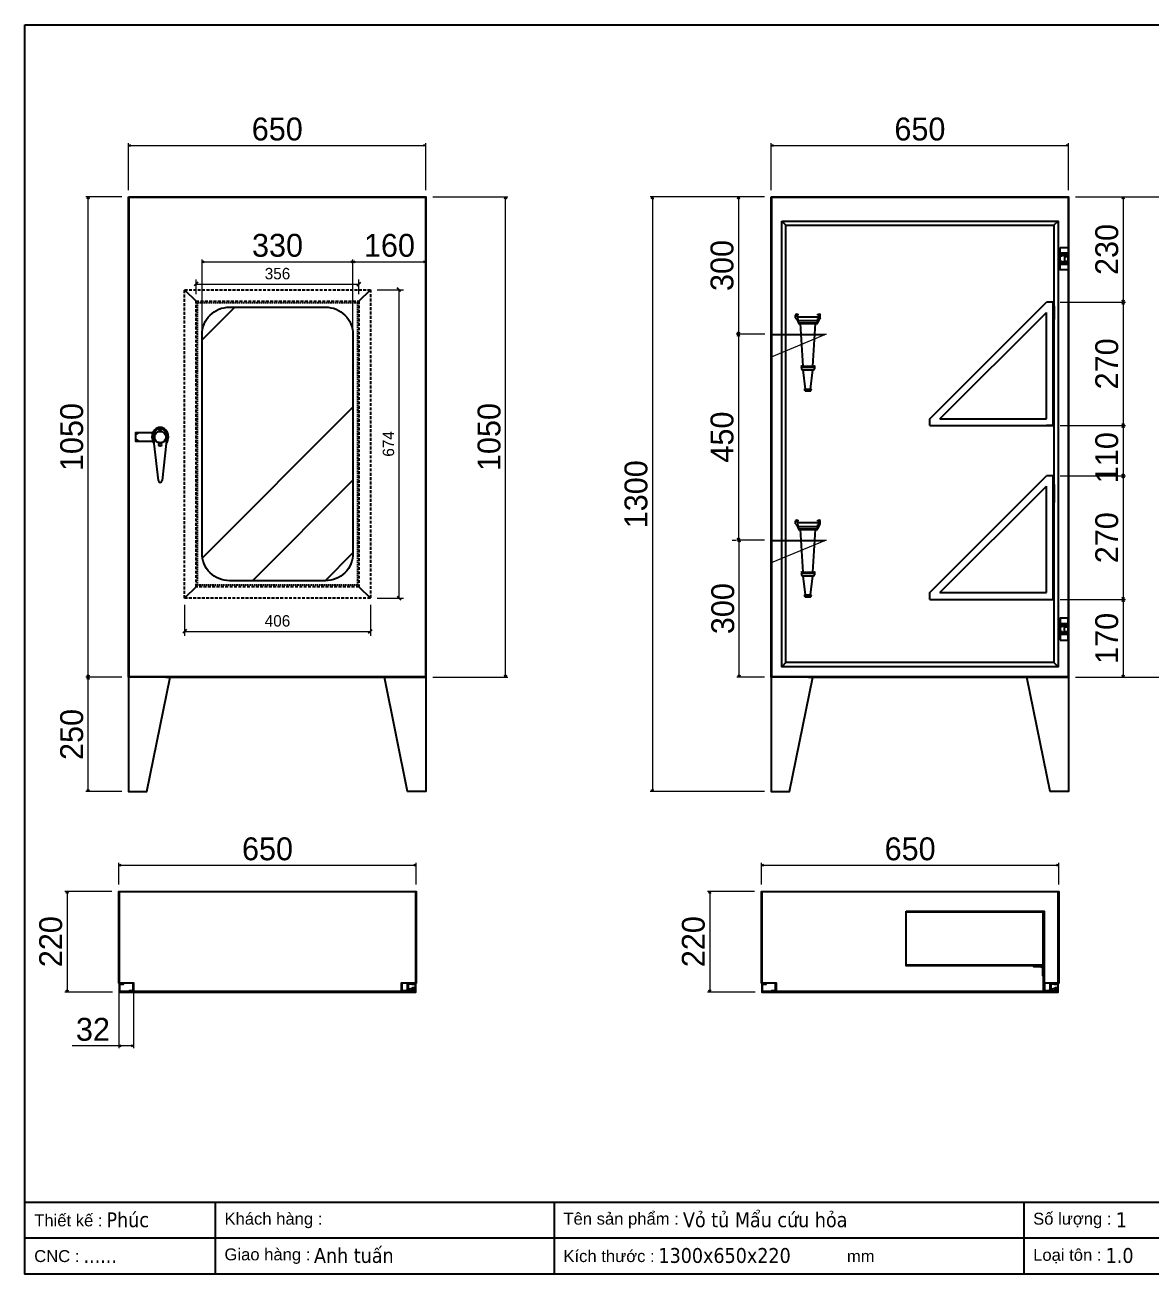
# Model space of a CAD drawing. Header units: millimetres. Extents: x 0 to 3861, y 0 to 2730.
# Drawn here: x 0 to 2460, y 0 to 2730 of the extents above; entities that cross this region are included whole.
import ezdxf
from ezdxf.enums import TextEntityAlignment as Align

# ---------------------------------------------------------------- set-up
doc = ezdxf.new("R2010")
doc.units = ezdxf.units.MM
doc.linetypes.add('HIDDEN', pattern=[9.525, 6.35, -3.175])
doc.linetypes.add('HIDDEN2', pattern=[4.7625, 3.175, -1.5875])
for name, color, linetype in [('BAOCHAY', 1, 'Continuous'), ('DIM', 253, 'Continuous'), ('FIRE PROTECTION', 1, 'Continuous'), ('Ghi chu', 7, 'Continuous')]:
    doc.layers.add(name, color=color, linetype=linetype)
doc.layers.add('bc', color=5, linetype='Continuous', lineweight=30)
doc.layers.add('S-CONCRETE', color=3, linetype='Continuous', lineweight=5)
doc.styles.add('Arial', font='arial.ttf')
doc.styles.add('Tahoma (Input Text)', font='tahoma.ttf')
doc.dimstyles.new('CNC', dxfattribs={"dimtxt": 50, "dimasz": 5, "dimexe": 5, "dimexo": 15, "dimgap": 10, "dimtad": 1, "dimdec": 0, "dimtxsty": 'Standard', "dimblk": 'OPEN30', "dimcen": 10, "dimclrd": 5, "dimclre": 5, "dimclrt": 3, "dimazin": 3, "dimtfac": 1, "dimtdec": 0, "dimtmove": 0, "dimatfit": 3, "dimldrblk": 'ARCHTICK', "dimlwd": 9, "dimlwe": 9})
doc.dimstyles.new('Dim-25', dxfattribs={"dimtxt": 25, "dimasz": 8, "dimexe": 10, "dimexo": 15, "dimgap": 10, "dimtad": 1, "dimdec": 0, "dimtxsty": 'Standard', "dimblk": 'OBLIQUE', "dimcen": 10, "dimclrd": 5, "dimclre": 5, "dimclrt": 3, "dimazin": 3, "dimtfac": 1, "dimtdec": 0, "dimtmove": 0, "dimatfit": 3, "dimldrblk": 'OBLIQUE', "dimlwd": 9, "dimlwe": 9})

# ---------------------------------------------------------------- blocks, each defined once
blk = doc.blocks.new('*D1')
at = {"color": 0, "linetype": 'ByBlock', "lineweight": -2}
for p, q in [((226.6, 2466.8), (231.6, 2468.1)), ((231.6, 2465.5), (226.6, 2466.8)), ((226.6, 2466.8), (231.6, 2466.8)), ((871.6, 2468.1), (876.6, 2466.8)), ((876.6, 2466.8), (871.6, 2465.5)), ((876.6, 2466.8), (871.6, 2466.8))]:
    blk.add_line(p, q, dxfattribs=at)
at = {"layer": 'Defpoints', "color": 0, "transparency": 16777216}
for p in [(876.6, 2466.8), (226.6, 2354.3), (876.6, 2354.3)]:
    blk.add_point(p, dxfattribs=at)
at = {"layer": 'DIM', "color": 5, "lineweight": 9, "transparency": 16777216}
for p, q in [((226.6, 2369.3), (226.6, 2471.8)), ((231.6, 2466.8), (871.6, 2466.8)), ((876.6, 2369.3), (876.6, 2471.8))]:
    blk.add_line(p, q, dxfattribs=at)
at = {"layer": 'DIM', "color": 3, "transparency": 16777216, "insert": (551.6, 2502.3), "char_height": 50, "attachment_point": 5}
blk.add_mtext('650', dxfattribs=at)
blk = doc.blocks.new('_ArchTick')
at = {"color": 0, "const_width": 0.15}
blk.add_lwpolyline([(-0.5, -0.5), (0.5, 0.5)], dxfattribs=at)
blk = doc.blocks.new('_Open30')
at = {"color": 0, "linetype": 'ByBlock', "lineweight": -2}
for p, q in [((-1, 0.27), (0, 0)), ((0, 0), (-1, -0.27)), ((0, 0), (-1, 0))]:
    blk.add_line(p, q, dxfattribs=at)
blk = doc.blocks.new('*D2')
at = {"color": 0, "linetype": 'ByBlock', "lineweight": -2}
for p, q in [((1049.1, 2349.3), (1050.4, 2354.3)), ((1050.4, 2354.3), (1051.8, 2349.3)), ((1050.4, 2354.3), (1050.4, 2349.3)), ((1050.4, 1304.3), (1049.1, 1309.3)), ((1051.8, 1309.3), (1050.4, 1304.3)), ((1050.4, 1304.3), (1050.4, 1309.3))]:
    blk.add_line(p, q, dxfattribs=at)
at = {"layer": 'Defpoints', "color": 0, "transparency": 16777216}
for p in [(876.6, 2354.3), (1050.4, 2354.3), (876.6, 1304.3)]:
    blk.add_point(p, dxfattribs=at)
at = {"layer": 'DIM', "color": 5, "lineweight": 9, "transparency": 16777216}
for p, q in [((891.6, 2354.3), (1055.4, 2354.3)), ((1050.4, 1309.3), (1050.4, 2349.3)), ((891.6, 1304.3), (1055.4, 1304.3))]:
    blk.add_line(p, q, dxfattribs=at)
at = {"layer": 'DIM', "color": 3, "transparency": 16777216, "insert": (1014.9, 1829.3), "char_height": 50, "attachment_point": 5, "rotation": 90}
blk.add_mtext('1050', dxfattribs=at)
blk = doc.blocks.new('HL036-1-2')
at = {"layer": 'Ghi chu', "color": 1}
for p, q in [((-3, 17.8), (-18.9, 17.8)), ((-18.9, 15.8), (-18.9, 17.8)), ((-12.1, 15.8), (-18.9, 15.8)), ((-16.4, 1), (-16.4, 14)), ((-15.6, 15), (-3.9, 17.7)), ((0, 0), (-15.4, 0)), ((-14.4, 3), (-14.4, 11.9)), ((0, 2), (-13.4, 2)), ((-13.1, 12.8), (-4.3, 9.8)), ((-6.2, 2), (-6.2, 0)), ((-1.2, 2), (-1.2, 0)), ((0, 0), (0, 2))]:
    blk.add_line(p, q, dxfattribs=at)
for radius in [4.1, 2.1]:
    blk.add_circle((-3, 13.7), radius, dxfattribs=at)
for centre, start, end in [((-15.4, 14), 102.9616, 180), ((-15.4, 1), 180, 270), ((-13.4, 11.9), 71.3254, 180), ((-13.4, 3), 180, 270)]:
    blk.add_arc(centre, 1, start, end, dxfattribs=at)
blk = doc.blocks.new('*D3')
at = {"color": 0, "linetype": 'ByBlock', "lineweight": -2}
for p, q in [((205.2, 893.4), (210.2, 894.8)), ((210.2, 892.1), (205.2, 893.4)), ((205.2, 893.4), (210.2, 893.4)), ((850.2, 894.8), (855.2, 893.4)), ((855.2, 893.4), (850.2, 892.1)), ((855.2, 893.4), (850.2, 893.4))]:
    blk.add_line(p, q, dxfattribs=at)
at = {"layer": 'Defpoints', "color": 0, "transparency": 16777216}
for p in [(855.2, 893.4), (205.2, 836.4), (855.2, 836.4)]:
    blk.add_point(p, dxfattribs=at)
at = {"layer": 'DIM', "color": 5, "lineweight": 9, "transparency": 16777216}
for p, q in [((205.2, 851.4), (205.2, 898.4)), ((210.2, 893.4), (850.2, 893.4)), ((855.2, 851.4), (855.2, 898.4))]:
    blk.add_line(p, q, dxfattribs=at)
at = {"layer": 'DIM', "color": 3, "transparency": 16777216, "insert": (530.2, 929), "char_height": 50, "attachment_point": 5}
blk.add_mtext('650', dxfattribs=at)
blk = doc.blocks.new('*D4')
at = {"color": 0, "linetype": 'ByBlock', "lineweight": -2}
for p, q in [((90.7, 831.4), (92, 836.4)), ((92, 836.4), (93.4, 831.4)), ((92, 836.4), (92, 831.4)), ((92, 616.4), (90.7, 621.4)), ((93.4, 621.4), (92, 616.4)), ((92, 616.4), (92, 621.4))]:
    blk.add_line(p, q, dxfattribs=at)
at = {"layer": 'Defpoints', "color": 0, "transparency": 16777216}
for p in [(205.2, 836.4), (92, 616.4), (206.2, 616.4)]:
    blk.add_point(p, dxfattribs=at)
at = {"layer": 'DIM', "color": 5, "lineweight": 9, "transparency": 16777216}
for p, q in [((190.2, 836.4), (87, 836.4)), ((92, 831.4), (92, 621.4)), ((191.2, 616.4), (87, 616.4))]:
    blk.add_line(p, q, dxfattribs=at)
at = {"layer": 'DIM', "color": 3, "transparency": 16777216, "insert": (56.5, 726.4), "char_height": 50, "attachment_point": 5, "rotation": 90}
blk.add_mtext('220', dxfattribs=at)
blk = doc.blocks.new('*D5')
at = {"color": 0, "linetype": 'ByBlock', "lineweight": -2}
for p, q in [((1631.6, 2466.8), (1636.6, 2468.1)), ((1636.6, 2465.5), (1631.6, 2466.8)), ((1631.6, 2466.8), (1636.6, 2466.8)), ((2276.6, 2468.1), (2281.6, 2466.8)), ((2281.6, 2466.8), (2276.6, 2465.5)), ((2281.6, 2466.8), (2276.6, 2466.8))]:
    blk.add_line(p, q, dxfattribs=at)
at = {"layer": 'Defpoints', "color": 0, "transparency": 16777216}
for p in [(2281.6, 2466.8), (1631.6, 2354.3), (2281.6, 2354.3)]:
    blk.add_point(p, dxfattribs=at)
at = {"layer": 'DIM', "color": 5, "lineweight": 9, "transparency": 16777216}
for p, q in [((1631.6, 2369.3), (1631.6, 2471.8)), ((1636.6, 2466.8), (2276.6, 2466.8)), ((2281.6, 2369.3), (2281.6, 2471.8))]:
    blk.add_line(p, q, dxfattribs=at)
at = {"layer": 'DIM', "color": 3, "transparency": 16777216, "insert": (1956.6, 2502.3), "char_height": 50, "attachment_point": 5}
blk.add_mtext('650', dxfattribs=at)
blk = doc.blocks.new('*D6')
at = {"color": 0, "linetype": 'ByBlock', "lineweight": -2}
for p, q in [((2672.5, 2349.3), (2673.8, 2354.3)), ((2673.8, 2354.3), (2675.1, 2349.3)), ((2673.8, 2354.3), (2673.8, 2349.3)), ((2673.8, 1304.3), (2672.5, 1309.3)), ((2675.1, 1309.3), (2673.8, 1304.3)), ((2673.8, 1304.3), (2673.8, 1309.3))]:
    blk.add_line(p, q, dxfattribs=at)
at = {"layer": 'Defpoints', "color": 0, "transparency": 16777216}
for p in [(2281.6, 2354.3), (2673.8, 2354.3), (2281.6, 1304.3)]:
    blk.add_point(p, dxfattribs=at)
at = {"layer": 'DIM', "color": 5, "lineweight": 9, "transparency": 16777216}
for p, q in [((2296.6, 2354.3), (2678.8, 2354.3)), ((2673.8, 1309.3), (2673.8, 2349.3)), ((2296.6, 1304.3), (2678.8, 1304.3))]:
    blk.add_line(p, q, dxfattribs=at)
at = {"layer": 'DIM', "color": 3, "transparency": 16777216, "insert": (2638.3, 1829.3), "char_height": 50, "attachment_point": 5, "rotation": 90}
blk.add_mtext('1050', dxfattribs=at)
blk = doc.blocks.new('*D7')
at = {"color": 0, "linetype": 'ByBlock', "lineweight": -2}
for p, q in [((1610.2, 893.4), (1615.2, 894.8)), ((1615.2, 892.1), (1610.2, 893.4)), ((1610.2, 893.4), (1615.2, 893.4)), ((2255.2, 894.8), (2260.2, 893.4)), ((2260.2, 893.4), (2255.2, 892.1)), ((2260.2, 893.4), (2255.2, 893.4))]:
    blk.add_line(p, q, dxfattribs=at)
at = {"layer": 'Defpoints', "color": 0, "transparency": 16777216}
for p in [(2260.2, 893.4), (1610.2, 836.4), (2260.2, 836.4)]:
    blk.add_point(p, dxfattribs=at)
at = {"layer": 'DIM', "color": 5, "lineweight": 9, "transparency": 16777216}
for p, q in [((1610.2, 851.4), (1610.2, 898.4)), ((1615.2, 893.4), (2255.2, 893.4)), ((2260.2, 851.4), (2260.2, 898.4))]:
    blk.add_line(p, q, dxfattribs=at)
at = {"layer": 'DIM', "color": 3, "transparency": 16777216, "insert": (1935.2, 929), "char_height": 50, "attachment_point": 5}
blk.add_mtext('650', dxfattribs=at)
blk = doc.blocks.new('*D8')
at = {"color": 0, "linetype": 'ByBlock', "lineweight": -2}
for p, q in [((1495.7, 831.4), (1497.1, 836.4)), ((1497.1, 836.4), (1498.4, 831.4)), ((1497.1, 836.4), (1497.1, 831.4)), ((1497.1, 616.4), (1495.7, 621.4)), ((1498.4, 621.4), (1497.1, 616.4)), ((1497.1, 616.4), (1497.1, 621.4))]:
    blk.add_line(p, q, dxfattribs=at)
at = {"layer": 'Defpoints', "color": 0, "transparency": 16777216}
for p in [(1610.2, 836.4), (1497.1, 616.4), (1611.2, 616.4)]:
    blk.add_point(p, dxfattribs=at)
at = {"layer": 'DIM', "color": 5, "lineweight": 9, "transparency": 16777216}
for p, q in [((1595.2, 836.4), (1492.1, 836.4)), ((1497.1, 831.4), (1497.1, 621.4)), ((1596.2, 616.4), (1492.1, 616.4))]:
    blk.add_line(p, q, dxfattribs=at)
at = {"layer": 'DIM', "color": 3, "transparency": 16777216, "insert": (1461.5, 726.4), "char_height": 50, "attachment_point": 5, "rotation": 90}
blk.add_mtext('220', dxfattribs=at)
blk = doc.blocks.new('khungtenAsean2')
at = {"color": 7}
for p, q in [((2970, -1980), (0, -1980)), ((320, -1980), (320, -2100)), ((890, -1980), (890, -2100)), ((1680, -1980), (1680, -2100)), ((2020, -2040), (0, -2040))]:
    blk.add_line(p, q, dxfattribs=at)
blk.add_lwpolyline([(0, 0), (2970, 0), (2970, -2100), (0, -2100)], close=True, dxfattribs=at)
at = {"color": 2, "char_height": 20, "width": 917.634, "attachment_point": 4, "style": 'Arial'}
for s, insert in [('  Tên sản phẩm :', (890, -2010)), ('  Số lượng :', (1680, -2010)), ('  Thiết kế :', (0, -2010)), ('  Khách hàng :', (320, -2010)), ('  Giao hàng :', (320, -2070)), ('  Loại tôn :', (1680, -2070)), ('  CNC :', (0, -2070)), ('  Kích thước :', (890, -2070)), ('mm', (1382.3, -2070))]:
    blk.add_mtext(s, dxfattribs=dict(at, insert=insert))
at = {"color": 1, "style": 'Tahoma (Input Text)', "flags": 8}
for tag, p in [('#03', (506.6, -2019.3)), ('#01', (137.1, -2021.3)), ('#05', (1106.6, -2021.3)), ('#07', (1834.7, -2021.3)), ('#09', (2146.7, -2021.3)), ('#02', (98.5, -2081.3)), ('#04', (486.1, -2081.3)), ('#06', (1065.3, -2081.3)), ('#08', (1817.4, -2081.3)), ('#10', (2146.7, -2081.3))]:
    blk.add_attdef(tag, p, '', height=25, dxfattribs=at)
blk.add_attdef('#11', text='', height=25, dxfattribs=at).set_placement((2915, -2067.3), align=Align.CENTER)
blk = doc.blocks.new('MS308-2-1')
at = {"color": 1}
for p, q in [((-53, 4.6), (-46, 10)), ((-13.3, -14.2), (-13.3, 6.7)), ((-12.3, 6.7), (-12.3, -6.9)), ((12.3, 6.7), (12.3, -6.9)), ((13.3, 6.7), (13.3, -14.2)), ((-53, -4.6), (-46, -10)), ((-4, -95), (-13.3, -14.2)), ((13.3, -14.2), (4, -95))]:
    blk.add_line(p, q, dxfattribs=at)
blk.add_lwpolyline([(-15.8, -10), (-53, -10), (-53, 10), (-15.8, 10)], dxfattribs=at)
for centre, radius, start, end in [((0, 6.7), 13.3, 0, 180), ((0, 6.7), 12.3, 0, 180), ((0, 5.9), 17.7, 226.184, 313.816), ((0, -95), 4, 180, 0)]:
    blk.add_arc(centre, radius, start, end, dxfattribs=at)
blk.add_ellipse((0, 0), major_axis=(0, 21), ratio=0.857143, start_param=3.972003, end_param=8.594367, dxfattribs=at)
blk = doc.blocks.new('*D11')
at = {"color": 0, "linetype": 'ByBlock', "lineweight": -2}
for p, q in [((136.6, 1299.3), (137.9, 1304.3)), ((137.9, 1304.3), (139.3, 1299.3)), ((137.9, 1304.3), (137.9, 1299.3)), ((137.9, 1054.3), (136.6, 1059.3)), ((139.3, 1059.3), (137.9, 1054.3)), ((137.9, 1054.3), (137.9, 1059.3))]:
    blk.add_line(p, q, dxfattribs=at)
at = {"layer": 'Defpoints', "color": 0, "transparency": 16777216}
for p in [(137.9, 1304.3), (226.6, 1304.3), (226.6, 1054.3)]:
    blk.add_point(p, dxfattribs=at)
at = {"layer": 'DIM', "color": 5, "lineweight": 9, "transparency": 16777216}
for p, q in [((211.6, 1304.3), (132.9, 1304.3)), ((137.9, 1059.3), (137.9, 1299.3)), ((211.6, 1054.3), (132.9, 1054.3))]:
    blk.add_line(p, q, dxfattribs=at)
at = {"layer": 'DIM', "color": 3, "transparency": 16777216, "insert": (102.4, 1179.3), "char_height": 50, "attachment_point": 5, "rotation": 90}
blk.add_mtext('250', dxfattribs=at)
blk = doc.blocks.new('*D12')
at = {"color": 0, "linetype": 'ByBlock', "lineweight": -2}
for p, q in [((136.6, 2349.3), (137.9, 2354.3)), ((137.9, 2354.3), (139.3, 2349.3)), ((137.9, 2354.3), (137.9, 2349.3)), ((137.9, 1304.3), (136.6, 1309.3)), ((139.3, 1309.3), (137.9, 1304.3)), ((137.9, 1304.3), (137.9, 1309.3))]:
    blk.add_line(p, q, dxfattribs=at)
at = {"layer": 'Defpoints', "color": 0, "transparency": 16777216}
for p in [(137.9, 2354.3), (226.6, 2354.3), (226.6, 1304.3)]:
    blk.add_point(p, dxfattribs=at)
at = {"layer": 'DIM', "color": 5, "lineweight": 9, "transparency": 16777216}
for p, q in [((211.6, 2354.3), (132.9, 2354.3)), ((137.9, 1309.3), (137.9, 2349.3)), ((211.6, 1304.3), (132.9, 1304.3))]:
    blk.add_line(p, q, dxfattribs=at)
at = {"layer": 'DIM', "color": 3, "transparency": 16777216, "insert": (102.4, 1829.3), "char_height": 50, "attachment_point": 5, "rotation": 90}
blk.add_mtext('1050', dxfattribs=at)
blk = doc.blocks.new('*D13')
at = {"color": 0, "linetype": 'ByBlock', "lineweight": -2}
for p, q in [((205.2, 499), (210.2, 500.3)), ((210.2, 497.6), (205.2, 499)), ((205.2, 499), (210.2, 499)), ((232.2, 500.3), (237.2, 499)), ((237.2, 499), (232.2, 497.6)), ((237.2, 499), (232.2, 499))]:
    blk.add_line(p, q, dxfattribs=at)
at = {"layer": 'Defpoints', "color": 0, "transparency": 16777216}
for p in [(205.2, 635.4), (237.2, 636.4), (237.2, 499)]:
    blk.add_point(p, dxfattribs=at)
at = {"layer": 'DIM', "color": 5, "lineweight": 9, "transparency": 16777216}
for p, q in [((205.2, 620.4), (205.2, 494)), ((237.2, 621.4), (237.2, 494)), ((205.2, 499), (103, 499)), ((232.2, 499), (210.2, 499))]:
    blk.add_line(p, q, dxfattribs=at)
at = {"layer": 'DIM', "color": 3, "transparency": 16777216, "insert": (148.6, 534.5), "char_height": 50, "attachment_point": 5}
blk.add_mtext('32', dxfattribs=at)
blk = doc.blocks.new('ovan6x10')
at = {"color": 2}
for p, q in [((3, 6), (7, 6)), ((3, 0), (7, 0))]:
    blk.add_line(p, q, dxfattribs=at)
for centre, start, end in [((3, 3), 90, 270), ((7, 3), 270, 90)]:
    blk.add_arc(centre, 3, start, end, dxfattribs=at)
blk = doc.blocks.new('HL036-1-1')
at = {"color": 1}
blk.add_line((9.5, 36.2), (9.5, 12.2), dxfattribs=at)
for points in [[(-2.5, 12.2), (17.5, 12.2), (17.5, 36.2), (-2.5, 36.2)], [(0, 48.5), (17.5, 48.5), (17.5, 0), (0, 0)]]:
    blk.add_lwpolyline(points, close=True, dxfattribs=at)
for centre, radius in [((3.5, 31.8), 2), ((12.7, 32.5), 2.5), ((3.5, 16.8), 2), ((12.7, 16), 2.5)]:
    blk.add_circle(centre, radius, dxfattribs=at)
blk = doc.blocks.new('*D15')
at = {"color": 0, "linetype": 'ByBlock', "lineweight": -2}
for p, q in [((1370.3, 2349.3), (1371.7, 2354.3)), ((1371.7, 2354.3), (1373, 2349.3)), ((1371.7, 2354.3), (1371.7, 2349.3)), ((1371.7, 1054.3), (1370.3, 1059.3)), ((1373, 1059.3), (1371.7, 1054.3)), ((1371.7, 1054.3), (1371.7, 1059.3))]:
    blk.add_line(p, q, dxfattribs=at)
at = {"layer": 'Defpoints', "color": 0, "transparency": 16777216}
for p in [(1631.6, 2354.3), (1371.7, 1054.3), (1631.6, 1054.3)]:
    blk.add_point(p, dxfattribs=at)
at = {"layer": 'DIM', "color": 5, "lineweight": 9, "transparency": 16777216}
for p, q in [((1616.6, 2354.3), (1366.7, 2354.3)), ((1371.7, 2349.3), (1371.7, 1059.3)), ((1616.6, 1054.3), (1366.7, 1054.3))]:
    blk.add_line(p, q, dxfattribs=at)
at = {"layer": 'DIM', "color": 3, "transparency": 16777216, "insert": (1336.1, 1704.3), "char_height": 50, "attachment_point": 5, "rotation": 90}
blk.add_mtext('1300', dxfattribs=at)
blk = doc.blocks.new('A$C67844AE1')
at = {"color": 1}
for p, q in [((19, 20), (21, 20)), ((20, 19), (20, 21))]:
    blk.add_line(p, q, dxfattribs=at)
for points in [[(20, 22), (0, 22), (0, 21), (18.3, 21)], [(22, 20), (22, 0), (21, 0), (21, 18.3)]]:
    blk.add_lwpolyline(points, dxfattribs=at)
blk.add_circle((20, 20), 2, dxfattribs=at)
blk = doc.blocks.new('*D16')
at = {"color": 0, "linetype": 'ByBlock', "lineweight": -2}
for p, q in [((1558.4, 2349.3), (1559.7, 2354.3)), ((1559.7, 2354.3), (1561.1, 2349.3)), ((1559.7, 2354.3), (1559.7, 2349.3)), ((1559.7, 2054.3), (1558.4, 2059.3)), ((1561.1, 2059.3), (1559.7, 2054.3)), ((1559.7, 2054.3), (1559.7, 2059.3))]:
    blk.add_line(p, q, dxfattribs=at)
at = {"layer": 'Defpoints', "color": 0, "transparency": 16777216}
for p in [(1631.6, 2354.3), (1559.7, 2054.3), (1632.6, 2054.3)]:
    blk.add_point(p, dxfattribs=at)
at = {"layer": 'DIM', "color": 5, "lineweight": 9, "transparency": 16777216}
for p, q in [((1616.6, 2354.3), (1554.7, 2354.3)), ((1559.7, 2349.3), (1559.7, 2059.3)), ((1617.6, 2054.3), (1554.7, 2054.3))]:
    blk.add_line(p, q, dxfattribs=at)
at = {"layer": 'DIM', "color": 3, "transparency": 16777216, "insert": (1524.2, 2204.3), "char_height": 50, "attachment_point": 5, "rotation": 90}
blk.add_mtext('300', dxfattribs=at)
blk = doc.blocks.new('*D17')
at = {"color": 0, "linetype": 'ByBlock', "lineweight": -2}
for p, q in [((1560.1, 1599.3), (1561.5, 1604.3)), ((1561.5, 1604.3), (1562.8, 1599.3)), ((1561.5, 1604.3), (1561.5, 1599.3)), ((1561.5, 1304.3), (1560.1, 1309.3)), ((1562.8, 1309.3), (1561.5, 1304.3)), ((1561.5, 1304.3), (1561.5, 1309.3))]:
    blk.add_line(p, q, dxfattribs=at)
at = {"layer": 'Defpoints', "color": 0, "transparency": 16777216}
for p in [(1561.5, 1604.3), (1631.6, 1604.3), (1631.6, 1304.3)]:
    blk.add_point(p, dxfattribs=at)
at = {"layer": 'DIM', "color": 5, "lineweight": 9, "transparency": 16777216}
for p, q in [((1616.6, 1604.3), (1556.5, 1604.3)), ((1561.5, 1309.3), (1561.5, 1599.3)), ((1616.6, 1304.3), (1556.5, 1304.3))]:
    blk.add_line(p, q, dxfattribs=at)
at = {"layer": 'DIM', "color": 3, "transparency": 16777216, "insert": (1525.9, 1454.3), "char_height": 50, "attachment_point": 5, "rotation": 90}
blk.add_mtext('300', dxfattribs=at)
blk = doc.blocks.new('*D18')
at = {"color": 0, "linetype": 'ByBlock', "lineweight": -2}
for p, q in [((1558.4, 2049.3), (1559.7, 2054.3)), ((1559.7, 2054.3), (1561.1, 2049.3)), ((1559.7, 2054.3), (1559.7, 2049.3)), ((1559.7, 1604.3), (1558.4, 1609.3)), ((1561.1, 1609.3), (1559.7, 1604.3)), ((1559.7, 1604.3), (1559.7, 1609.3))]:
    blk.add_line(p, q, dxfattribs=at)
at = {"layer": 'Defpoints', "color": 0, "transparency": 16777216}
for p in [(1631.6, 2054.3), (1559.7, 1604.3), (1561.5, 1604.3)]:
    blk.add_point(p, dxfattribs=at)
at = {"layer": 'DIM', "color": 5, "lineweight": 9, "transparency": 16777216}
for p, q in [((1616.6, 2054.3), (1554.7, 2054.3)), ((1559.7, 2049.3), (1559.7, 1609.3)), ((1546.5, 1604.3), (1554.7, 1604.3))]:
    blk.add_line(p, q, dxfattribs=at)
at = {"layer": 'DIM', "color": 3, "transparency": 16777216, "insert": (1524.2, 1829.3), "char_height": 50, "attachment_point": 5, "rotation": 90}
blk.add_mtext('450', dxfattribs=at)
blk = doc.blocks.new('*D19')
at = {"color": 0, "linetype": 'ByBlock', "lineweight": -2}
for p, q in [((2399.6, 2349.3), (2401, 2354.3)), ((2401, 2354.3), (2402.3, 2349.3)), ((2401, 2354.3), (2401, 2349.3)), ((2401, 2124.3), (2399.6, 2129.3)), ((2402.3, 2129.3), (2401, 2124.3)), ((2401, 2124.3), (2401, 2129.3))]:
    blk.add_line(p, q, dxfattribs=at)
at = {"layer": 'Defpoints', "color": 0, "transparency": 16777216}
for p in [(2281.6, 2354.3), (2248.1, 2124.3), (2401, 2124.3)]:
    blk.add_point(p, dxfattribs=at)
at = {"layer": 'DIM', "color": 5, "lineweight": 9, "transparency": 16777216}
for p, q in [((2296.6, 2354.3), (2406, 2354.3)), ((2401, 2349.3), (2401, 2129.3)), ((2263.1, 2124.3), (2406, 2124.3))]:
    blk.add_line(p, q, dxfattribs=at)
at = {"layer": 'DIM', "color": 3, "transparency": 16777216, "insert": (2365.4, 2239.3), "char_height": 50, "attachment_point": 5, "rotation": 90}
blk.add_mtext('230', dxfattribs=at)
blk = doc.blocks.new('*D20')
at = {"color": 0, "linetype": 'ByBlock', "lineweight": -2}
for p, q in [((2399.6, 2119.3), (2401, 2124.3)), ((2401, 2124.3), (2402.3, 2119.3)), ((2401, 2124.3), (2401, 2119.3)), ((2401, 1854.3), (2399.6, 1859.3)), ((2402.3, 1859.3), (2401, 1854.3)), ((2401, 1854.3), (2401, 1859.3))]:
    blk.add_line(p, q, dxfattribs=at)
at = {"layer": 'Defpoints', "color": 0, "transparency": 16777216}
for p in [(2248.1, 2124.3), (2248.1, 1854.3), (2401, 1854.3)]:
    blk.add_point(p, dxfattribs=at)
at = {"layer": 'DIM', "color": 5, "lineweight": 9, "transparency": 16777216}
for p, q in [((2263.1, 2124.3), (2406, 2124.3)), ((2401, 2119.3), (2401, 1859.3)), ((2263.1, 1854.3), (2406, 1854.3))]:
    blk.add_line(p, q, dxfattribs=at)
at = {"layer": 'DIM', "color": 3, "transparency": 16777216, "insert": (2365.4, 1989.3), "char_height": 50, "attachment_point": 5, "rotation": 90}
blk.add_mtext('270', dxfattribs=at)
blk = doc.blocks.new('*D21')
at = {"color": 0, "linetype": 'ByBlock', "lineweight": -2}
for p, q in [((2399.6, 1849.3), (2401, 1854.3)), ((2401, 1854.3), (2402.3, 1849.3)), ((2401, 1854.3), (2401, 1849.3)), ((2401, 1744.3), (2399.6, 1749.3)), ((2402.3, 1749.3), (2401, 1744.3)), ((2401, 1744.3), (2401, 1749.3))]:
    blk.add_line(p, q, dxfattribs=at)
at = {"layer": 'Defpoints', "color": 0, "transparency": 16777216}
for p in [(2248.1, 1854.3), (2248.1, 1744.3), (2401, 1744.3)]:
    blk.add_point(p, dxfattribs=at)
at = {"layer": 'DIM', "color": 5, "lineweight": 9, "transparency": 16777216}
for p, q in [((2263.1, 1854.3), (2406, 1854.3)), ((2401, 1849.3), (2401, 1749.3)), ((2263.1, 1744.3), (2406, 1744.3))]:
    blk.add_line(p, q, dxfattribs=at)
at = {"layer": 'DIM', "color": 3, "transparency": 16777216, "insert": (2365.4, 1784.3), "char_height": 50, "attachment_point": 5, "rotation": 90}
blk.add_mtext('110', dxfattribs=at)
blk = doc.blocks.new('*D22')
at = {"color": 0, "linetype": 'ByBlock', "lineweight": -2}
for p, q in [((2399.6, 1739.3), (2401, 1744.3)), ((2401, 1744.3), (2402.3, 1739.3)), ((2401, 1744.3), (2401, 1739.3)), ((2401, 1474.3), (2399.6, 1479.3)), ((2402.3, 1479.3), (2401, 1474.3)), ((2401, 1474.3), (2401, 1479.3))]:
    blk.add_line(p, q, dxfattribs=at)
at = {"layer": 'Defpoints', "color": 0, "transparency": 16777216}
for p in [(2248.1, 1744.3), (2248.1, 1474.3), (2401, 1474.3)]:
    blk.add_point(p, dxfattribs=at)
at = {"layer": 'DIM', "color": 5, "lineweight": 9, "transparency": 16777216}
for p, q in [((2263.1, 1744.3), (2406, 1744.3)), ((2401, 1739.3), (2401, 1479.3)), ((2263.1, 1474.3), (2406, 1474.3))]:
    blk.add_line(p, q, dxfattribs=at)
at = {"layer": 'DIM', "color": 3, "transparency": 16777216, "insert": (2365.4, 1609.3), "char_height": 50, "attachment_point": 5, "rotation": 90}
blk.add_mtext('270', dxfattribs=at)
blk = doc.blocks.new('*D23')
at = {"color": 0, "linetype": 'ByBlock', "lineweight": -2}
for p, q in [((2399.6, 1469.3), (2401, 1474.3)), ((2401, 1474.3), (2402.3, 1469.3)), ((2401, 1474.3), (2401, 1469.3)), ((2401, 1304.3), (2399.6, 1309.3)), ((2402.3, 1309.3), (2401, 1304.3)), ((2401, 1304.3), (2401, 1309.3))]:
    blk.add_line(p, q, dxfattribs=at)
at = {"layer": 'Defpoints', "color": 0, "transparency": 16777216}
for p in [(2248.1, 1474.3), (2281.6, 1304.3), (2401, 1304.3)]:
    blk.add_point(p, dxfattribs=at)
at = {"layer": 'DIM', "color": 5, "lineweight": 9, "transparency": 16777216}
for p, q in [((2263.1, 1474.3), (2406, 1474.3)), ((2401, 1469.3), (2401, 1309.3)), ((2296.6, 1304.3), (2406, 1304.3))]:
    blk.add_line(p, q, dxfattribs=at)
at = {"layer": 'DIM', "color": 3, "transparency": 16777216, "insert": (2365.4, 1389.3), "char_height": 50, "attachment_point": 5, "rotation": 90}
blk.add_mtext('170', dxfattribs=at)
blk = doc.blocks.new('*D24')
at = {"color": 0, "linetype": 'ByBlock', "lineweight": -2}
for p, q in [((717.1, 2212.5), (722.1, 2213.9)), ((722.1, 2211.2), (717.1, 2212.5)), ((717.1, 2212.5), (722.1, 2212.5)), ((871.6, 2213.9), (876.6, 2212.5)), ((876.6, 2212.5), (871.6, 2211.2)), ((876.6, 2212.5), (871.6, 2212.5))]:
    blk.add_line(p, q, dxfattribs=at)
at = {"layer": 'Defpoints', "color": 0, "transparency": 16777216}
for p in [(876.6, 2212.5), (717.1, 2032.4), (876.6, 2032.4)]:
    blk.add_point(p, dxfattribs=at)
at = {"layer": 'DIM', "color": 5, "lineweight": 9, "transparency": 16777216}
for p, q in [((717.1, 2047.4), (717.1, 2217.5)), ((722.1, 2212.5), (871.6, 2212.5)), ((876.6, 2047.4), (876.6, 2217.5))]:
    blk.add_line(p, q, dxfattribs=at)
at = {"layer": 'DIM', "color": 3, "transparency": 16777216, "insert": (796.8, 2248), "char_height": 50, "attachment_point": 5}
blk.add_mtext('160', dxfattribs=at)
blk = doc.blocks.new('*D25')
at = {"color": 0, "linetype": 'ByBlock', "lineweight": -2}
for p, q in [((387.1, 2212.5), (392.1, 2213.9)), ((392.1, 2211.2), (387.1, 2212.5)), ((387.1, 2212.5), (392.1, 2212.5)), ((712.1, 2213.9), (717.1, 2212.5)), ((717.1, 2212.5), (712.1, 2211.2)), ((717.1, 2212.5), (712.1, 2212.5))]:
    blk.add_line(p, q, dxfattribs=at)
at = {"layer": 'Defpoints', "color": 0, "transparency": 16777216}
for p in [(717.1, 2212.5), (387.1, 2048.5), (717.1, 2047.4)]:
    blk.add_point(p, dxfattribs=at)
at = {"layer": 'DIM', "color": 5, "lineweight": 9, "transparency": 16777216}
for p, q in [((387.1, 2063.5), (387.1, 2217.5)), ((392.1, 2212.5), (712.1, 2212.5)), ((717.1, 2062.4), (717.1, 2217.5))]:
    blk.add_line(p, q, dxfattribs=at)
at = {"layer": 'DIM', "color": 3, "transparency": 16777216, "insert": (552.1, 2248.1), "char_height": 50, "attachment_point": 5}
blk.add_mtext('330', dxfattribs=at)
blk = doc.blocks.new('*D26')
at = {"color": 0, "linetype": 'ByBlock', "lineweight": -2}
for p, q in [((353.1, 1408.6), (345.1, 1400.6)), ((751.1, 1400.6), (759.1, 1408.6))]:
    blk.add_line(p, q, dxfattribs=at)
at = {"layer": 'Defpoints', "color": 0, "transparency": 16777216}
for p in [(349.1, 1477.3), (755.1, 1477.3), (755.1, 1404.6)]:
    blk.add_point(p, dxfattribs=at)
at = {"layer": 'DIM', "color": 5, "lineweight": 9, "transparency": 16777216}
for p, q in [((349.1, 1462.3), (349.1, 1394.6)), ((755.1, 1462.3), (755.1, 1394.6)), ((349.1, 1404.6), (755.1, 1404.6))]:
    blk.add_line(p, q, dxfattribs=at)
at = {"layer": 'DIM', "color": 3, "transparency": 16777216, "insert": (552.1, 1427.4), "char_height": 25, "attachment_point": 5}
blk.add_mtext('406', dxfattribs=at)
blk = doc.blocks.new('_Oblique')
at = {"color": 0, "linetype": 'ByBlock', "lineweight": -2}
blk.add_line((-0.5, -0.5), (0.5, 0.5), dxfattribs=at)
blk = doc.blocks.new('*D27')
at = {"color": 0, "linetype": 'ByBlock', "lineweight": -2}
for p, q in [((821.6, 2147.3), (813.6, 2155.3)), ((813.6, 1481.3), (821.6, 1473.3))]:
    blk.add_line(p, q, dxfattribs=at)
at = {"layer": 'Defpoints', "color": 0, "transparency": 16777216}
for p in [(755.1, 2151.3), (755.1, 1477.3), (817.6, 1477.3)]:
    blk.add_point(p, dxfattribs=at)
at = {"layer": 'DIM', "color": 5, "lineweight": 9, "transparency": 16777216}
for p, q in [((770.1, 2151.3), (827.6, 2151.3)), ((817.6, 2151.3), (817.6, 1477.3)), ((770.1, 1477.3), (827.6, 1477.3))]:
    blk.add_line(p, q, dxfattribs=at)
at = {"layer": 'DIM', "color": 3, "transparency": 16777216, "insert": (794.8, 1814.3), "char_height": 25, "attachment_point": 5, "rotation": 90}
blk.add_mtext('674', dxfattribs=at)
blk = doc.blocks.new('*D28')
at = {"color": 0, "linetype": 'ByBlock', "lineweight": -2}
for p, q in [((378.1, 2167.6), (370.1, 2159.6)), ((726.1, 2159.6), (734.1, 2167.6))]:
    blk.add_line(p, q, dxfattribs=at)
at = {"layer": 'Defpoints', "color": 0, "transparency": 16777216}
for p in [(730.1, 2163.6), (374.1, 2126.3), (730.1, 2126.3)]:
    blk.add_point(p, dxfattribs=at)
at = {"layer": 'DIM', "color": 5, "lineweight": 9, "transparency": 16777216}
for p, q in [((374.1, 2141.3), (374.1, 2173.6)), ((374.1, 2163.6), (730.1, 2163.6)), ((730.1, 2141.3), (730.1, 2173.6))]:
    blk.add_line(p, q, dxfattribs=at)
at = {"layer": 'DIM', "color": 3, "transparency": 16777216, "insert": (552.1, 2186.4), "char_height": 25, "attachment_point": 5}
blk.add_mtext('356', dxfattribs=at)

msp = doc.modelspace()

# ---------------------------------------------------------------- hatches: boundary and pattern name
h = msp.add_hatch()
h.set_pattern_fill('ANSI34', color=4, scale=30, style=0)
h.set_pattern_definition([(45, (61200.2, 1188798.54), (-477.29708, 477.29708), []), (45, (61359.3, 1188798.54), (-477.29708, 477.29708), []), (45, (61518.4, 1188798.54), (-477.29708, 477.29708), []), (45, (61677.5, 1188798.54), (-477.29708, 477.29708), [])])
h.paths.add_polyline_path([(387.1, 1575.3, 0.414214), (447.1, 1515.3), (657.1, 1515.3, 0.414214), (717.1, 1575.3), (717.1, 2053.3, 0.414214), (657.1, 2113.3), (447.1, 2113.3, 0.414214), (387.1, 2053.3)])

# ---------------------------------------------------------------- linework, layer by layer
for p, q in [((1654.6, 2301.3), (1663.6, 2292.3)), ((2258.6, 2301.3), (2249.6, 2292.3)), ((349.1, 2151.3), (374.1, 2126.3)), ((730.1, 2126.3), (755.1, 2151.3)), ((374.1, 1502.3), (349.1, 1477.3)), ((730.1, 1502.3), (755.1, 1477.3)), ((1663.6, 1336.3), (1654.6, 1327.3)), ((2249.6, 1336.3), (2258.6, 1327.3)), ((317.5, 1304.3), (785.7, 1304.3)), ((1722.5, 1304.3), (2190.7, 1304.3))]:
    msp.add_line(p, q)
for points in [[(226.6, 2354.3), (876.6, 2354.3), (876.6, 1304.3), (226.6, 1304.3)], [(227.6, 2353.3), (875.6, 2353.3), (875.6, 1305.3), (227.6, 1305.3)], [(1631.6, 2354.3), (2281.6, 2354.3), (2281.6, 1304.3), (1631.6, 1304.3)], [(1632.6, 2353.3), (2280.6, 2353.3), (2280.6, 1305.3), (1632.6, 1305.3)], [(1654.6, 2301.3), (2258.6, 2301.3), (2258.6, 1327.3), (1654.6, 1327.3)], [(1663.6, 2292.3), (2249.6, 2292.3), (2249.6, 1336.3), (1663.6, 1336.3)]]:
    msp.add_lwpolyline(points, close=True)
at = {"color": 7, "linetype": 'HIDDEN'}
for points in [[(349.1, 2151.3), (755.1, 2151.3), (755.1, 1477.3), (349.1, 1477.3)], [(374.1, 2126.3), (730.1, 2126.3), (730.1, 1502.3), (374.1, 1502.3)]]:
    msp.add_lwpolyline(points, close=True, dxfattribs=at)
at = {"color": 4, "linetype": 'HIDDEN2'}
msp.add_lwpolyline([(377.1, 2123.3), (727.1, 2123.3), (727.1, 1505.3), (377.1, 1505.3)], close=True, dxfattribs=at)
at = {"color": 2}
msp.add_lwpolyline([(447.1, 2113.3), (657.1, 2113.3, -0.414214), (717.1, 2053.3), (717.1, 1575.3, -0.414214), (657.1, 1515.3), (447.1, 1515.3, -0.414214), (387.1, 1575.3), (387.1, 2053.3, -0.414214)], format="xyb", close=True, dxfattribs=at)
for points in [[(795.4, 1304.3), (226.6, 1304.3), (226.6, 1054.3), (266.6, 1054.3), (317.5, 1304.3)], [(307.8, 1304.3), (876.6, 1304.3), (876.6, 1054.3), (836.6, 1054.3), (785.7, 1304.3)], [(2200.4, 1304.3), (1631.6, 1304.3), (1631.6, 1054.3), (1671.6, 1054.3), (1722.5, 1304.3)], [(1712.8, 1304.3), (2281.6, 1304.3), (2281.6, 1054.3), (2241.6, 1054.3), (2190.7, 1304.3)]]:
    msp.add_lwpolyline(points)
at = {"color": 7}
for points in [[(832.2, 618.4), (823.2, 618.4), (823.2, 636.4), (854.2, 636.4), (854.2, 835.4), (206.2, 835.4), (206.2, 636.4), (237.2, 636.4), (237.2, 618.4), (228.2, 618.4), (228.2, 619.4), (236.2, 619.4), (236.2, 635.4), (205.2, 635.4), (205.2, 836.4), (855.2, 836.4), (855.2, 635.4), (824.2, 635.4), (824.2, 619.4), (832.2, 619.4)], [(2237.2, 618.4), (2228.2, 618.4), (2228.2, 636.4), (2259.2, 636.4), (2259.2, 835.4), (1611.2, 835.4), (1611.2, 636.4), (1642.2, 636.4), (1642.2, 618.4), (1633.2, 618.4), (1633.2, 619.4), (1641.2, 619.4), (1641.2, 635.4), (1610.2, 635.4), (1610.2, 836.4), (2260.2, 836.4), (2260.2, 635.4), (2229.2, 635.4), (2229.2, 619.4), (2237.2, 619.4)], [(845.2, 633.4), (853.2, 633.4), (853.2, 617.4), (207.2, 617.4), (207.2, 633.4), (215.2, 633.4), (215.2, 634.4), (206.2, 634.4), (206.2, 616.4), (854.2, 616.4), (854.2, 634.4), (845.2, 634.4)], [(2250.2, 633.4), (2258.2, 633.4), (2258.2, 617.4), (1612.2, 617.4), (1612.2, 633.4), (1620.2, 633.4), (1620.2, 634.4), (1611.2, 634.4), (1611.2, 616.4), (2259.2, 616.4), (2259.2, 634.4), (2250.2, 634.4)]]:
    msp.add_lwpolyline(points, close=True, dxfattribs=at)
at = {"color": 1}
for points in [[(1926.7, 793.4), (2226.7, 793.4), (2226.7, 673.4), (1926.7, 673.4)], [(1926.7, 791.9), (2225.2, 791.9), (2225.2, 674.9), (1926.7, 674.9)], [(2226.7, 793.4), (2228.2, 793.4), (2228.2, 618.4), (2226.7, 618.4)]]:
    msp.add_lwpolyline(points, close=True, dxfattribs=at)
at = {"color": 2}
for centre, radius in [((295.6, 1829.3), 12.5), ((295.6, 1846.3), 3), ((295.6, 1812.3), 3)]:
    msp.add_circle(centre, radius, dxfattribs=at)
at = {"layer": 'BAOCHAY', "color": 7, "ltscale": 2000}
for p, q in [((1684.9, 2089.9), (1684.9, 2096.1)), ((1686.5, 2097.7), (1690.3, 2097.7)), ((1686.5, 2088.2), (1690.3, 2088.2)), ((1686.5, 2088.2), (1691.4, 2078.8)), ((1688.1, 2092.3), (1688.1, 2095.5)), ((1688.1, 2095.5), (1690.3, 2095.5)), ((1688.1, 2092.3), (1735.7, 2092.3)), ((1690.3, 2095.5), (1690.3, 2097.7)), ((1690.3, 2085.3), (1690.3, 2088.2)), ((1690.5, 2078), (1690.5, 2078)), ((1691.4, 2078.8), (1691.4, 2084.2)), ((1691.4, 2084.2), (1732.4, 2084.2)), ((1691.4, 2078.8), (1732.4, 2078.8)), ((1691.4, 2077.2), (1732.4, 2077.2)), ((1701.1, 1984.2), (1695.7, 2077.2)), ((1722.7, 1984.2), (1728.1, 2077.2)), ((1737.3, 2088.2), (1732.4, 2078.8)), ((1732.4, 2078.8), (1732.4, 2084.2)), ((1733.2, 2078), (1733.2, 2078)), ((1733.5, 2097.7), (1737.3, 2097.7)), ((1733.5, 2095.5), (1733.5, 2097.7)), ((1733.5, 2095.5), (1735.7, 2095.5)), ((1733.5, 2085.3), (1733.5, 2088.2)), ((1733.5, 2088.2), (1737.3, 2088.2)), ((1735.7, 2092.3), (1735.7, 2095.5)), ((1738.9, 2089.9), (1738.9, 2096.1)), ((1696.7, 1983.2), (1696.7, 1983.2)), ((1697.7, 1984.2), (1726, 1984.2)), ((1697.7, 1982.1), (1697.7, 1978.3)), ((1697.7, 1982.1), (1726, 1982.1)), ((1699.9, 1976.1), (1723.9, 1976.1)), ((1706.5, 1934.3), (1701.1, 1976.1)), ((1717.3, 1934.3), (1722.7, 1976.1)), ((1726, 1982.1), (1726, 1978.3)), ((1705.4, 1934.3), (1718.4, 1934.3)), ((1705.4, 1934.3), (1718.4, 1934.3)), ((1705.4, 1931.3), (1718.4, 1931.3)), ((1705.4, 1930.8), (1705.4, 1931.3)), ((1705.4, 1930.8), (1718.4, 1930.8)), ((1705.8, 1930.2), (1705.8, 1930.8)), ((1705.8, 1930.2), (1718, 1930.2)), ((1718, 1930.2), (1718, 1930.8)), ((1718.4, 1930.8), (1718.4, 1931.3)), ((1684.9, 1639.9), (1684.9, 1646.1)), ((1686.5, 1647.7), (1690.3, 1647.7)), ((1686.5, 1638.2), (1690.3, 1638.2)), ((1686.5, 1638.2), (1691.4, 1628.8)), ((1688.1, 1642.3), (1688.1, 1645.5)), ((1688.1, 1645.5), (1690.3, 1645.5)), ((1688.1, 1642.3), (1735.7, 1642.3)), ((1690.3, 1645.5), (1690.3, 1647.7)), ((1690.3, 1635.3), (1690.3, 1638.2)), ((1737.3, 1638.2), (1732.4, 1628.8)), ((1733.5, 1647.7), (1737.3, 1647.7)), ((1733.5, 1645.5), (1733.5, 1647.7)), ((1733.5, 1645.5), (1735.7, 1645.5)), ((1733.5, 1635.3), (1733.5, 1638.2)), ((1733.5, 1638.2), (1737.3, 1638.2)), ((1735.7, 1642.3), (1735.7, 1645.5)), ((1738.9, 1639.9), (1738.9, 1646.1)), ((1690.5, 1628), (1690.5, 1628)), ((1691.4, 1628.8), (1691.4, 1634.2)), ((1691.4, 1634.2), (1732.4, 1634.2)), ((1691.4, 1628.8), (1732.4, 1628.8)), ((1691.4, 1627.2), (1732.4, 1627.2)), ((1701.1, 1534.2), (1695.7, 1627.2)), ((1722.7, 1534.2), (1728.1, 1627.2)), ((1732.4, 1628.8), (1732.4, 1634.2)), ((1733.2, 1628), (1733.2, 1628)), ((1696.7, 1533.2), (1696.7, 1533.2)), ((1697.7, 1534.2), (1726, 1534.2)), ((1697.7, 1532.1), (1697.7, 1528.3)), ((1697.7, 1532.1), (1726, 1532.1)), ((1726, 1532.1), (1726, 1528.3)), ((1699.9, 1526.1), (1723.9, 1526.1)), ((1706.5, 1484.3), (1701.1, 1526.1)), ((1717.3, 1484.3), (1722.7, 1526.1)), ((1705.4, 1484.3), (1718.4, 1484.3)), ((1705.4, 1484.3), (1718.4, 1484.3)), ((1705.4, 1481.3), (1718.4, 1481.3)), ((1705.4, 1480.8), (1705.4, 1481.3)), ((1705.4, 1480.8), (1718.4, 1480.8)), ((1705.8, 1480.2), (1705.8, 1480.8)), ((1705.8, 1480.2), (1718, 1480.2)), ((1718, 1480.2), (1718, 1480.8)), ((1718.4, 1480.8), (1718.4, 1481.3))]:
    msp.add_line(p, q, dxfattribs=at)
for centre, radius, start, end in [((1686.5, 2096.1), 1.62, 90, 180), ((1686.5, 2089.9), 1.62, 180, 270), ((1691.4, 2085.3), 1.08, 180, 270), ((1691.4, 2078), 0.81, 90, 180), ((1691.4, 2078), 0.81, 180, 270), ((1732.4, 2085.3), 1.08, 270, 0), ((1732.4, 2078), 0.81, 0, 90), ((1732.4, 2078), 0.81, 270, 0), ((1737.3, 2096.1), 1.62, 0, 90), ((1737.3, 2089.9), 1.62, 270, 0), ((1697.7, 1983.2), 1.08, 90, 180), ((1697.7, 1983.2), 1.08, 180, 270), ((1699.9, 1978.3), 2.16, 180, 270), ((1723.9, 1978.3), 2.16, 270, 0), ((1726, 1983.2), 1.08, 0, 90), ((1726, 1983.2), 1.08, 270, 0), ((1705.9, 1932.8), 1.61, 109.1326, 250.8674), ((1717.9, 1932.8), 1.61, 289.1326, 70.8674), ((1686.5, 1646.1), 1.62, 90, 180), ((1686.5, 1639.9), 1.62, 180, 270), ((1737.3, 1646.1), 1.62, 0, 90), ((1737.3, 1639.9), 1.62, 270, 0), ((1691.4, 1635.3), 1.08, 180, 270), ((1691.4, 1628), 0.81, 90, 180), ((1691.4, 1628), 0.81, 180, 270), ((1732.4, 1635.3), 1.08, 270, 0), ((1732.4, 1628), 0.81, 0, 90), ((1732.4, 1628), 0.81, 270, 0), ((1697.7, 1533.2), 1.08, 90, 180), ((1697.7, 1533.2), 1.08, 180, 270), ((1726, 1533.2), 1.08, 0, 90), ((1726, 1533.2), 1.08, 270, 0), ((1699.9, 1528.3), 2.16, 180, 270), ((1723.9, 1528.3), 2.16, 270, 0), ((1705.9, 1482.8), 1.61, 109.1326, 250.8674), ((1717.9, 1482.8), 1.61, 289.1326, 70.8674)]:
    msp.add_arc(centre, radius, start, end, dxfattribs=at)
at = {"layer": 'bc', "linetype": 'Continuous', "lineweight": 18}
for p, q in [((2248.1, 2086.2), (2248.1, 2115.5)), ((2248.1, 2115.5), (2251.2, 2115.5)), ((2248.1, 2113), (2251.2, 2113)), ((2251.2, 2115.5), (2251.2, 2086.2)), ((2248.1, 2100.2), (2251.2, 2100.2)), ((2251.2, 2086.2), (2248.1, 2086.2)), ((2248.1, 1912.3), (2248.1, 1873)), ((2251.2, 1912.3), (2248.1, 1912.3)), ((2251.2, 1873), (2251.2, 1912.3)), ((2248.1, 1898.2), (2251.2, 1898.2)), ((2248.1, 1885.5), (2251.2, 1885.5)), ((2248.1, 1873), (2251.2, 1873)), ((2248.1, 1686.2), (2248.1, 1725.5)), ((2248.1, 1725.5), (2251.2, 1725.5)), ((2251.2, 1725.5), (2251.2, 1686.2)), ((2248.1, 1713), (2251.2, 1713)), ((2248.1, 1700.2), (2251.2, 1700.2)), ((2251.2, 1686.2), (2248.1, 1686.2)), ((2248.1, 1532.3), (2248.1, 1493)), ((2251.2, 1532.3), (2248.1, 1532.3)), ((2251.2, 1493), (2251.2, 1532.3)), ((2248.1, 1518.2), (2251.2, 1518.2)), ((2248.1, 1505.5), (2251.2, 1505.5)), ((2248.1, 1493), (2251.2, 1493))]:
    msp.add_line(p, q, dxfattribs=at)
at = {"layer": 'FIRE PROTECTION', "linetype": 'Continuous'}
for p, q in [((1978.1, 1869.3), (2233.1, 2124.3)), ((2248.1, 2124.3), (2233.1, 2124.3)), ((2248.1, 1854.3), (2248.1, 2124.3)), ((2000.5, 1869.3), (2233.1, 2101.9)), ((2233.1, 1869.3), (2233.1, 2101.9)), ((1978.1, 1854.3), (1978.1, 1869.3)), ((2000.5, 1869.3), (2233.1, 1869.3)), ((1978.1, 1854.3), (2248.1, 1854.3)), ((2248.1, 1854.3), (2233.1, 1854.3)), ((1978.1, 1489.3), (2233.1, 1744.3)), ((2000.5, 1489.3), (2233.1, 1721.9)), ((2248.1, 1744.3), (2233.1, 1744.3)), ((2233.1, 1489.3), (2233.1, 1721.9)), ((2248.1, 1474.3), (2248.1, 1744.3)), ((1978.1, 1474.3), (1978.1, 1489.3)), ((1978.1, 1474.3), (2248.1, 1474.3)), ((2000.5, 1489.3), (2233.1, 1489.3))]:
    msp.add_line(p, q, dxfattribs=at)
at = {"layer": 'S-CONCRETE', "color": 8}
for p, q in [((1631.6, 2004.3), (1631.6, 2054.3)), ((1631.6, 2054.3), (1751.6, 2054.3)), ((1751.6, 2054.3), (1631.6, 2004.3)), ((1633.1, 2004.9), (1633.1, 2052.8)), ((1633.1, 2052.8), (1748, 2052.8)), ((1631.6, 1554.3), (1631.6, 1604.3)), ((1631.6, 1604.3), (1751.6, 1604.3)), ((1751.6, 1604.3), (1631.6, 1554.3)), ((1633.1, 1554.9), (1633.1, 1602.8)), ((1633.1, 1602.8), (1748, 1602.8))]:
    msp.add_line(p, q, dxfattribs=at)

# ---------------------------------------------------------------- block references
at = {"color": 7}
ref = msp.add_blockref('khungtenAsean2', (0, 2730), dxfattribs=dict(at, xscale=1.299999999813735, yscale=1.299999999813735, zscale=1.299999999813735))
ref.add_attrib('#08', '1.0', (2362.7, 24.3), dxfattribs={"color": 1, "height": 32.5, "style": 'Tahoma (Input Text)'})
ref.add_attrib('#07', '1', (2385.1, 102.3), dxfattribs={"color": 1, "height": 32.5, "style": 'Tahoma (Input Text)'})
ref.add_attrib('#06', '1300x650x220', (1384.9, 24.3), dxfattribs={"color": 1, "height": 32.5, "style": 'Tahoma (Input Text)'})
ref.add_attrib('#05', 'Vỏ tủ Mẩu cứu hỏa ', (1438.6, 102.3), dxfattribs={"color": 1, "height": 32.5, "style": 'Tahoma (Input Text)'})
ref.add_attrib('#04', 'Anh tuấn', (631.9, 24.3), dxfattribs={"color": 1, "height": 32.5, "style": 'Tahoma (Input Text)'})
ref.add_attrib('#02', '......', (128, 24.3), dxfattribs={"color": 1, "height": 32.5, "style": 'Tahoma (Input Text)'})
ref.add_attrib('#01', 'Phúc', (178.2, 102.3), dxfattribs={"color": 1, "height": 32.5, "style": 'Tahoma (Input Text)'})
for name, p in [('HL036-1-1', (2262.9, 2194.8)), ('ovan6x10', (2270.6, 2224.3)), ('ovan6x10', (2270.6, 2207.8)), ('MS308-2-1', (295.6, 1829.3))]:
    msp.add_blockref(name, p, dxfattribs=at)
at = {"color": 7, "xscale": -1, "rotation": 180}
for name, p in [('HL036-1-1', (2262.9, 1433.8)), ('ovan6x10', (2270.6, 1420.8)), ('ovan6x10', (2270.6, 1404.3)), ('HL036-1-2', (852.1, 635.2)), ('HL036-1-2', (2257.1, 635.2))]:
    msp.add_blockref(name, p, dxfattribs=at)
msp.add_blockref('A$C67844AE1', (2204.7, 651.4))

# ---------------------------------------------------------------- dimensions: what is measured, and where the dimension line sits
at = {"layer": 'DIM'}
for base, p1, p2, dimstyle, picture, middle in [((876.6, 2466.8), (226.6, 2354.3), (876.6, 2354.3), 'CNC', '*D1', (551.6, 2502.3)), ((2281.6, 2466.8), (1631.6, 2354.3), (2281.6, 2354.3), 'CNC', '*D5', (1956.6, 2502.3)), ((717.1, 2212.5), (387.1, 2048.5), (717.1, 2047.4), 'CNC', '*D25', (552.1, 2248.1)), ((876.590011, 2212.5143624), (717.090011, 2032.3753918), (876.590011, 2032.3753918), 'CNC', '*D24', (796.840011, 2248.0430118)), ((730.1, 2163.6), (374.1, 2126.3), (730.1, 2126.3), 'Dim-25', '*D28', (552.1, 2186.4)), ((755.1, 1404.6), (349.1, 1477.3), (755.1, 1477.3), 'Dim-25', '*D26', (552.1, 1427.4)), ((855.2, 893.4), (205.2, 836.4), (855.2, 836.4), 'CNC', '*D3', (530.2, 929)), ((2260.2, 893.4), (1610.2, 836.4), (2260.2, 836.4), 'CNC', '*D7', (1935.2, 929))]:
    dim = msp.add_linear_dim(base=base, p1=p1, p2=p2, dimstyle=dimstyle, dxfattribs=at)
    dim.commit()
    dim.dimension.update_dxf_attribs({"geometry": picture, "text_midpoint": middle})
for base, p1, p2, dimstyle, picture, middle in [((137.9, 2354.3), (226.6, 1304.3), (226.6, 2354.3), 'CNC', '*D12', (102.4, 1829.3)), ((1050.4, 2354.3), (876.6, 1304.3), (876.6, 2354.3), 'CNC', '*D2', (1014.9, 1829.3)), ((1371.7, 1054.3), (1631.6, 2354.3), (1631.6, 1054.3), 'CNC', '*D15', (1336.1, 1704.3)), ((1559.7, 2054.3), (1631.6, 2354.3), (1632.6, 2054.3), 'CNC', '*D16', (1524.2, 2204.3)), ((2401, 2124.3), (2281.6, 2354.3), (2248.1, 2124.3), 'CNC', '*D19', (2365.4, 2239.3)), ((817.6, 1477.3), (755.1, 2151.3), (755.1, 1477.3), 'Dim-25', '*D27', (794.8, 1814.3)), ((2401, 1854.3), (2248.1, 2124.3), (2248.1, 1854.3), 'CNC', '*D20', (2365.4, 1989.3)), ((1559.7, 1604.3), (1631.6, 2054.3), (1561.5, 1604.3), 'CNC', '*D18', (1524.2, 1829.3)), ((2401, 1474.3), (2248.1, 1744.3), (2248.1, 1474.3), 'CNC', '*D22', (2365.4, 1609.3)), ((1561.5, 1604.3), (1631.6, 1304.3), (1631.6, 1604.3), 'CNC', '*D17', (1525.9, 1454.3)), ((2401, 1304.3), (2248.1, 1474.3), (2281.6, 1304.3), 'CNC', '*D23', (2365.4, 1389.3)), ((137.9, 1304.3), (226.6, 1054.3), (226.6, 1304.3), 'CNC', '*D11', (102.4, 1179.3)), ((92, 616.4), (205.2, 836.4), (206.2, 616.4), 'CNC', '*D4', (56.5, 726.4)), ((1497.1, 616.4), (1610.2, 836.4), (1611.2, 616.4), 'CNC', '*D8', (1461.5, 726.4))]:
    dim = msp.add_linear_dim(base=base, p1=p1, p2=p2, angle=90, dimstyle=dimstyle, dxfattribs=at)
    dim.commit()
    dim.dimension.update_dxf_attribs({"geometry": picture, "text_midpoint": middle})
for base, p1, p2, picture, middle in [((2673.8, 2354.3), (2281.6, 1304.3), (2281.6, 2354.3), '*D6', (2673.8, 1829.3)), ((2401, 1744.3), (2248.1, 1854.3), (2248.1, 1744.3), '*D21', (2401, 1784.3))]:
    dim = msp.add_linear_dim(base=base, p1=p1, p2=p2, angle=90, dimstyle='CNC', dxfattribs=at)
    dim.commit()
    dim.dimension.update_dxf_attribs({"geometry": picture, "text_midpoint": middle, "dimtype": 160})
dim = msp.add_linear_dim(base=(237.2, 499), p1=(205.2, 635.4), p2=(237.2, 636.4), dimstyle='CNC', dxfattribs=at)
dim.commit()
dim.dimension.update_dxf_attribs({"geometry": '*D13', "text_midpoint": (148.6, 499), "dimtype": 160})

doc.saveas('drawing.dxf')
